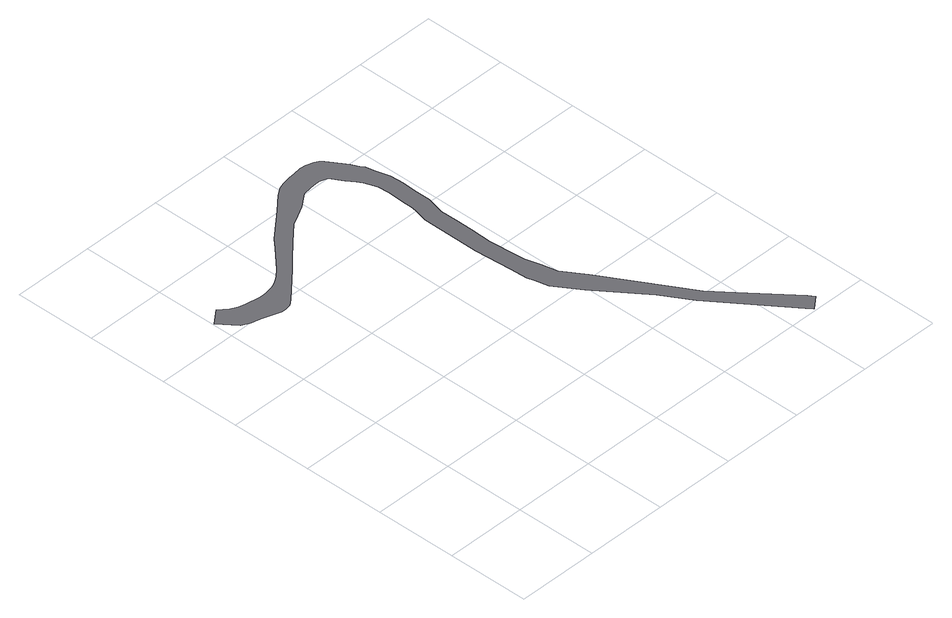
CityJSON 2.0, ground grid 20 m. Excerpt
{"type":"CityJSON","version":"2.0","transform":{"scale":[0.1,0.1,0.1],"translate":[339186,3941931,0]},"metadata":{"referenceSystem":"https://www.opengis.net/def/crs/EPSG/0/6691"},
"CityObjects":{
"road1":{"type":"Road","attributes":{"function":"3","RoadStructureAttribute.sectionType":"1"},"geometry":[{"type":"MultiSurface","lod":"1","boundaries":[[[0,1,2,3,4,5,6,7,8,9,10,11,12,13,14,15,16,17,18,19,20,21,22,23,24,25,26,27,28,29,30,31,32,33,34,35,36,37,38,39,40,41,42,43,44,45,46,47,48,49,50,51,52,53,54,55,56,57,58,59,60,61,62,63,64,65,66,67,68,69,70,71,72,73,74,75,76,77,78,79,80,81,82,83,84,85,86,87,88,89,90]]]}]}
},
"vertices":[
[890,44,0],[798,157,0],[756,208,0],[687,324,0],[636,411,0],[601,464,0],[592,502,0],[582,538,0],[580,556,0],[575,627,0],[576,680,0],[576,723,0],[576,763,0],[582,788,0],[587,807,0],[587,841,0],[587,852,0],[589,881,0],[587,915,0],[578,948,0],[573,971,0],[566,981,0],[558,998,0],[539,1027,0],[529,1043,0],[522,1050,0],[512,1055,0],[494,1061,0],[480,1063,0],[461,1060,0],[442,1058,0],[422,1054,0],[407,1049,0],[387,1036,0],[350,1004,0],[282,948,0],[262,927,0],[215,878,0],[197,862,0],[184,854,0],[174,849,0],[165,846,0],[147,842,0],[130,841,0],[91,848,0],[76,852,0],[60,860,0],[39,879,0],[4,852,0],[37,809,0],[57,799,0],[80,794,0],[125,779,0],[136,778,0],[151,781,0],[165,792,0],[236,855,0],[271,888,0],[288,902,0],[301,914,0],[342,950,0],[367,963,0],[394,977,0],[427,1002,0],[450,1005,0],[465,1006,0],[476,1006,0],[495,1000,0],[513,970,0],[527,951,0],[534,938,0],[545,908,0],[547,881,0],[545,842,0],[545,812,0],[541,797,0],[534,768,0],[534,724,0],[534,681,0],[533,626,0],[540,535,0],[542,494,0],[547,476,0],[555,443,0],[595,382,0],[683,266,0],[726,196,0],[759,152,0],[858,19,0],[869,6,0],[900,31,0]
]}
